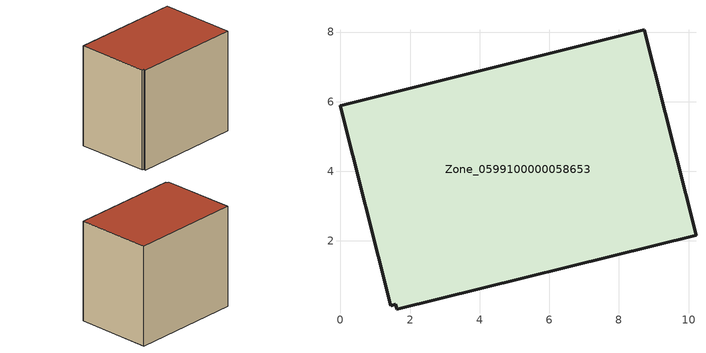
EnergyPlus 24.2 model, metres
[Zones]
Zone_0599100000058653
 floor ground (C_G): 8.73,8.07 10.21,2.17 1.62,0.03 1.58,0.18 1.45,0.14 0,5.88 z0
 wall outside (C_F): 8.73,8.07 0,5.88 1.45,0.14 1.58,0.18 1.62,0.03 10.21,2.17 8.73,8.07 z0:8.16
 roof outside (C_R): 10.21,2.17 8.73,8.07 0,5.88 1.45,0.14 1.58,0.18 1.62,0.03 z8.16
[BUILDING]
Pand.0599100000058653: North Axis=0; Terrain=City; Loads Convergence Tolerance Value=0.04; Temperature Convergence Tolerance Value=0.4; Solar Distribution=FullExterior; Maximum Number of Warmup Days=25; Minimum Number of Warmup Days=1
[Site:Location]
Rotterdam.The.Hague.AP_ZH_NLD Design_Conditions: Latitude=51.96; Longitude=4.45; Time Zone=1; Elevation=-4.5
[SITE:GROUNDTEMPERATURE:BUILDINGSURFACE]
18, 18, 18, 18, 18, 18, 18, 18, 18, 18, 18, 18
[MATERIAL] Thermal Absorptance=0.9; Solar Absorptance=0.7; Visible Absorptance=0.7
Name | Roughness | Thickness | Conductivity | Density | Specific Heat
G.TC.1965-1974 | MediumSmooth | 0.15 | 0.882353 | 540 | 1210
F.TC.1965-1974 | Rough | 0.3 | 0.697674 | 1920 | 840
R.TC.1965-1974 | MediumRough | 0.2 | 0.232558 | 1500 | 1000
[CONSTRUCTION]
C_G: G.TC.1965-1974
C_F: F.TC.1965-1974
C_R: R.TC.1965-1974
[ZONE]
Zone_0599100000058653: Type=1; Multiplier=1; Ceiling Height=Autocalculate; Volume=Autocalculate; Floor Area=autocalculate; Part of Total Floor Area=Yes
[ZONEINFILTRATION:DESIGNFLOWRATE]
Infil_Zone_0599100000058653: Zone or ZoneList or Space or SpaceList=Zone_0599100000058653; Schedule=AlwaysOn; Design Flow Rate Calculation Method=Flow/Area; Flow Rate per Floor Area=0.003; Constant Term Coefficient=1; Temperature Term Coefficient=0; Velocity Term Coefficient=0; Velocity Squared Term Coefficient=0
[HVACTEMPLATE:ZONE:IDEALLOADSAIRSYSTEM]
Zone_0599100000058653: Maximum Heating Supply Air Temperature=50; Minimum Cooling Supply Air Temperature=13; Maximum Heating Supply Air Humidity Ratio=0.0156; Minimum Cooling Supply Air Humidity Ratio=0.0077; Heating Limit=NoLimit; Cooling Limit=NoLimit; Dehumidification Control Type=ConstantSensibleHeatRatio; Cooling Sensible Heat Ratio=0.7; Dehumidification Setpoint=60; Humidification Control Type=None; Humidification Setpoint=30; Outdoor Air Method=None; Outdoor Air Flow Rate per Person=0.00944; Outdoor Air Flow Rate per Zone Floor Area=0; Outdoor Air Flow Rate per Zone=0; Demand Controlled Ventilation Type=None; Outdoor Air Economizer Type=NoEconomizer; Heat Recovery Type=None; Sensible Heat Recovery Effectiveness=0.7; Latent Heat Recovery Effectiveness=0.65
[ZONECONTROL:THERMOSTAT]
ThermostatControl_Zone_0599100000058653: Zone or ZoneList=Zone_0599100000058653; Control Type Schedule=DualSetpointControlType; Control 1=Thermostat_Zone_0599100000058653; Temperature Difference Between Cutout And Setpoint=0
[THERMOSTATSETPOINT:DUALSETPOINT]
Thermostat_Zone_0599100000058653: Heating Setpoint Temperature Schedule=HeatingSetpoint_Zone_0599100000058653; Cooling Setpoint Temperature Schedule=CoolingSetpoint_Zone_0599100000058653
[SCHEDULE:COMPACT]
HeatingSetpoint_Zone_0599100000058653: Through: 12/31, For: AllDays, Until: 24:00, 21
CoolingSetpoint_Zone_0599100000058653: Through: 12/31, For: AllDays, Until: 24:00, 24
DualSetpointControlType: Through: 12/31, For: AllDays, Until: 24:00, 4
AlwaysOn: Through: 12/31, For: AllDays, Until: 24:00, 1
